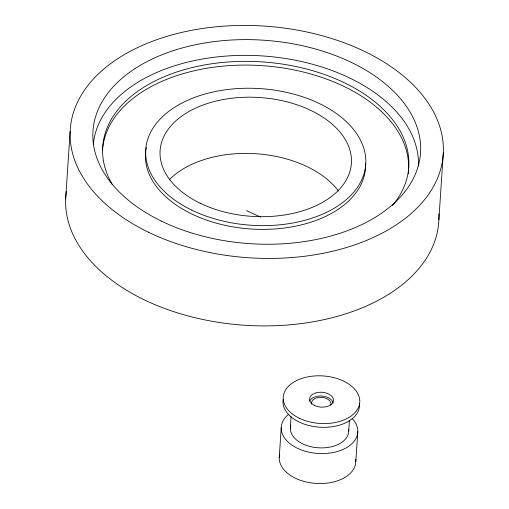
<?xml version="1.0" encoding="UTF-8"?>
<svg xmlns="http://www.w3.org/2000/svg" width="509" height="509" viewBox="0 0 509 509"><rect width="100%" height="100%" fill="white"/><g stroke="black" fill="none" stroke-linecap="round" stroke-linejoin="round"><path stroke-width="0.76" d="M65.661 198.879L70.14 131.424M279.237 457.686L281.229 427.706M290.321 428.171L291.091 416.597M348.703 431.18L349.422 420.377M355.804 461.625L357.795 431.645M438.86 219.901L443.339 152.445M246.56 210.618L260.474 217.069M311.699 404.191A9.747 6.051 3.8 0 1 321.402 397.389A9.747 6.051 3.8 0 1 330.755 405.145M348.601 429.303A29.236 18.159 3.8 0 1 318.055 447.774A29.236 18.159 3.8 0 1 290.824 425.149M352.209 418.595A38.34 23.815 3.8 0 1 343.435 449.269A38.34 23.815 3.8 0 1 292.898 445.738A38.34 23.815 3.8 0 1 288.832 414.161M355.67 459.169A38.34 23.815 3.8 0 1 315.924 483.416A38.34 23.815 3.8 0 1 279.778 454.104M359.507 403.891A38.34 23.815 3.8 0 1 320.295 427.242A38.34 23.815 3.8 0 1 283.144 399.59M309.631 401.2A11.981 7.444 3.8 0 1 321.981 396.034A11.981 7.444 3.8 0 1 333.141 403.052M93.319 144.168A162.95 101.215 3.8 0 1 262.72 55.958A162.95 101.215 3.8 0 1 418.423 166.099M112.432 184.748A153.362 95.259 3.8 0 1 263.948 62.015A153.362 95.259 3.8 0 1 392.452 205.509M102.468 150.549A153.362 95.259 3.8 0 1 264.184 65.801A153.362 95.259 3.8 0 1 408.25 173.83M365.538 163.383A110.23 68.467 3.8 0 1 249.932 228.929A110.23 68.467 3.8 0 1 146.299 147.546M169.173 179.9A95.851 59.54 3.8 0 1 255.874 153.737A95.851 59.54 3.8 0 1 338.447 191.053M438.853 213.863A186.911 116.097 3.8 0 1 246.375 325.353A186.911 116.097 3.8 0 1 66.355 191.378M299.254 418.194A38.34 23.815 3.8 0 0 359.615 403.542A38.34 23.815 3.8 0 0 305.642 377.341A38.34 23.815 3.8 0 0 299.254 418.194M314.556 405.476A11.981 7.444 3.8 0 0 333.414 400.895A11.981 7.444 3.8 0 0 316.547 392.706A11.981 7.444 3.8 0 0 314.556 405.476M191.778 210.128A110.23 68.467 3.8 0 0 365.316 168.002A110.23 68.467 3.8 0 0 210.141 92.676A110.23 68.467 3.8 0 0 191.778 210.128M200.12 203.193A95.851 59.54 3.8 0 0 351.019 166.558A95.851 59.54 3.8 0 0 216.09 101.056A95.851 59.54 3.8 0 0 200.12 203.193M148.278 232.129A186.911 116.097 3.8 0 0 442.531 160.698A186.911 116.097 3.8 0 0 179.41 32.977A186.911 116.097 3.8 0 0 148.278 232.129M161.487 221.148A164.146 101.959 3.8 0 0 419.906 158.407A164.146 101.959 3.8 0 0 188.833 46.243A164.146 101.959 3.8 0 0 161.487 221.148"/></g></svg>
